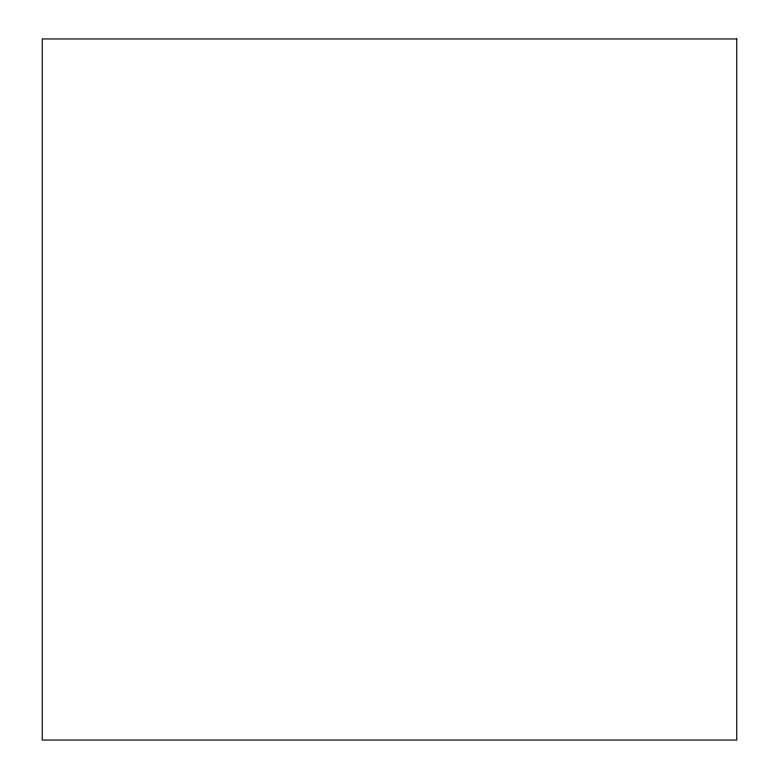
<?xml version="1.0" encoding="UTF-8"?>
<svg xmlns="http://www.w3.org/2000/svg" width="779" height="779" viewBox="0 0 779 779"><rect width="100%" height="100%" fill="white"/><g stroke="black" fill="none" stroke-linecap="round" stroke-linejoin="round"><path stroke-width="1.17" d="M736.759 38.95L42.241 38.95L42.241 740.05L736.759 740.05L736.759 38.95"/></g></svg>
